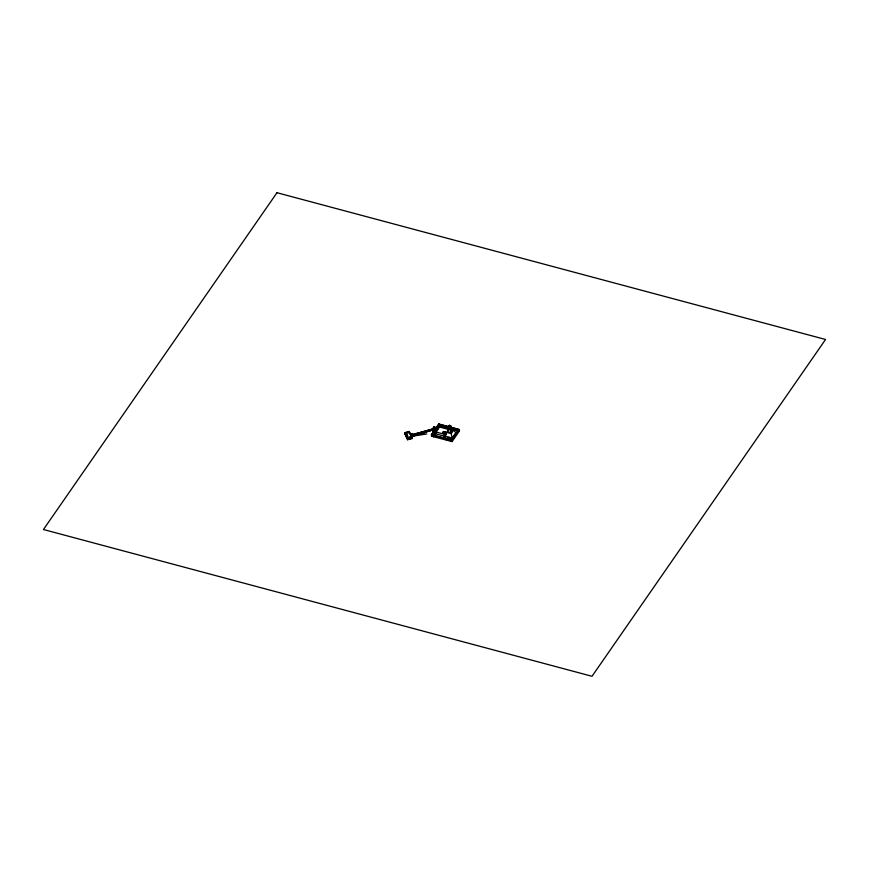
<?xml version="1.0" encoding="UTF-8"?>
<svg xmlns="http://www.w3.org/2000/svg" width="869" height="869" viewBox="0 0 869 869"><rect width="100%" height="100%" fill="white"/><g stroke="black" fill="none" stroke-linecap="round" stroke-linejoin="round"><path stroke-width="1.3" d="M448.697 429.699L448.838 428.765L444.917 436.086L452.141 438.019L455.736 432.827L453.705 430.068L451.272 429.416M432.371 429.286L433.935 426.896L436.477 428.08M435.999 429.688L436.14 431.882L432.523 430.915L433.218 429.905M438.791 424.018L431.426 434.793L451.945 440.279L459.31 429.514L438.791 424.018L438.921 425.452M435.358 429.568L434.989 429.786M436.162 428.602L437.27 428.178M433.186 436.618L431.535 436.097L434.087 432.425M435.673 430.166L436.064 429.601L435.163 429.851M436.129 428.276L436.857 428.634L437.552 427.863L435.706 430.492L435.043 430.101M434.185 434.706L434.065 433.392L436.021 430.579L434.609 430.198L434.717 431.502M449.012 428.276L439.399 425.701L437.596 428.319L436.173 427.939L436.292 429.243L437.704 429.623L437.552 427.863M434.837 433.761L436.825 430.894C437.77 429.253 432.556 427.852 433.197 429.927M434.989 434.924L434.5 434.12L433.218 435.956L433.718 436.759L452.054 441.582L459.44 430.937L459.31 429.514M439.399 425.701L439.518 427.005L437.02 430.6L436.966 429.916M433.653 436.075L434.924 434.228M435.608 433.772L436.694 432.175L445.515 434.565L443.885 436.911M445.71 432.121L444.689 433.783L442.462 433.186L443.494 431.524L445.71 432.121L443.505 431.687M443.592 431.708L442.864 432.958M444.352 433.175C441.821 429.362 445.08 435.423 443.342 432.371M443.407 432.925L444.439 432.241M444.341 433.012L444.504 432.317M444.689 433.783L445.428 432.197L444.58 433.598M452.608 429.232L453.118 428.504L458.365 429.905L458.484 431.209L451.717 440.963L443.429 438.747L444.233 436.119L434.065 433.392M444.917 436.086L446.351 434.011M443.429 438.747L444.233 436.119M450.718 432.686L452.249 430.481L451.304 426.397L449.523 425.321L448.035 427.505L447.828 431.915L450.718 432.686L449.523 425.321L448.035 427.505L450.142 428.069L451.304 426.397L449.197 425.832L449.24 427.048M453.118 428.504L452.727 430.546L452.575 428.786M452.141 438.019L451.239 433.631L453.705 430.068M447.459 439.518C454.248 441.017 442.929 439.931 449.012 437.313M449.946 439.334L450.978 437.846M451.717 440.963L451.598 439.66L458.365 429.905M412.732 435.651L432.881 429.851L412.764 436.151L412.503 435.032M412.742 436.01L432.968 429.71L412.699 435.51L410.635 435.782L410.57 435.097L433.588 428.819M412.579 435.293L433.631 429.308M412.503 434.663L433.685 428.689M433.718 429.177L412.547 435.152L417.902 434.304M405.79 435.184L407.061 434.848L407.713 436.108L407.833 437.411L406.551 437.759L405.79 435.184L405.91 436.499L407.713 436.108M404.704 432.795L409.18 431.469L411.906 436.922L407.431 438.117L404.693 432.675L405.91 436.499M404.845 432.838L409.125 431.687M404.845 434.424L406.366 434.576M411.754 436.759L412.047 438.552L410.505 438.964L410.168 437.205L408.484 437.65L408.832 439.41L407.572 439.747L407.42 437.998L411.895 436.803M408.712 438.106L410.396 437.661M408.484 437.65L408.604 438.954L410.505 438.964M410.907 435.141L412.677 434.848L412.797 436.281L411.037 436.564L410.581 435.108M419.238 434.098L420.574 433.892M423.246 433.468L424.583 433.262M426.777 433.946L412.764 436.151L412.373 433.609L410.298 434.055M412.373 433.609L410.44 433.979L410.994 435.173M410.722 435.402L412.634 435.119M410.787 436.086L412.699 435.803M459.321 429.634L438.802 424.148L431.556 434.63M451.739 428.884L459.44 430.937M453.238 429.807L458.484 431.209M439.518 427.005L449.121 429.579M450.327 429.959L452.249 430.481M433.935 426.896L436.52 427.711M436.195 428.178L437.129 428.254M436.151 428.493L436.988 428.341M446.373 432.327L451.239 433.631M445.439 432.36L443.494 431.524M436.759 430.209L432.523 429.243L433.989 426.994M442.669 432.903L444.57 433.435M444.667 433.62L442.462 433.186M443.32 437.444L451.598 439.66M451.934 440.159L431.415 434.663L431.535 436.097M404.835 432.719L407.496 438.019M406.551 437.759L407.572 439.747M409.114 431.567L411.765 436.879M412.047 438.552L410.287 433.924L410.918 435.26L412.688 434.978L412.417 433.718L412.797 436.281M451.88 440.062L452.054 441.582M437.205 428.265L435.999 430.253L432.36 429.156L432.523 430.915M434.5 434.12L434.554 434.804M433.816 436.781L433.164 435.782L433.283 436.64M410.983 435.054L411.037 436.564M410.168 437.205L410.277 438.508M409.18 431.469L409.332 433.229M407.061 434.848L407.181 436.151M276.983 192.712L43.45 529.514L592.017 676.288L825.55 339.486L276.983 192.712M408.158 432.751L406.019 432.773L408.158 432.751"/></g></svg>
